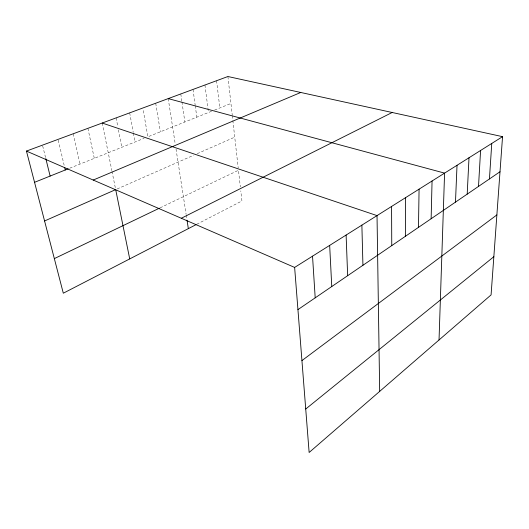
<?xml version="1.0" encoding="UTF-8"?>
<svg xmlns="http://www.w3.org/2000/svg" width="529" height="529" viewBox="0 0 529 529"><rect width="100%" height="100%" fill="white"/><g stroke="black" fill="none" stroke-linecap="round" stroke-linejoin="round"><path stroke-width="0.4" stroke-dasharray="2.65 1.98" d="M196.755 224.289L241.925 200.96L240.788 190.87M160.122 207.844L238.467 170.245L240.345 186.935M117.147 188.972L193.581 155.281M197.211 153.681L234.731 137.137M69.683 168.222L144.067 138.36M211.514 111.282L147.849 136.839L143.002 108.789M214.543 110.065L230.942 103.486M42.684 145.938L45.62 157.827M58.243 140.165L64.34 166.066M73.194 133.777L79.985 164.083M87.907 128.329L94.301 158.336M102.216 123.039L111.85 170.622M112.003 171.396L115.527 188.807M116.135 117.888L117.815 126.629M118.423 129.81L121.789 147.3M129.678 112.869L133.222 132.29M133.368 133.103L134.988 142.003M155.711 103.234L160.386 131.807M168.222 98.606L175.291 144.318M176.018 149.013L186.122 214.344M186.234 215.105L186.955 219.766M180.786 93.957L181.837 101.165M181.95 101.965L184.866 121.981M193.019 89.427L195.148 104.94M195.254 105.754L196.821 117.18M204.941 85.017L208.479 112.498M216.566 80.712L219.846 107.936M227.9 76.52L232.224 114.872M232.31 115.679L232.767 119.68M232.853 120.486L238.202 167.918"/><path stroke-width="0.79" d="M405.366 236.324L405.591 197.641M418.485 227.371L419.074 189.157M431.135 218.742L432.061 180.991M439.03 339.975L444.585 173.115L168.222 98.606M455.476 202.131L457.023 165.293M467.193 194.143L469.011 157.754M478.507 186.426L480.583 150.474M489.437 178.967L491.758 143.452M26.45 151.076L227.9 76.52L502.55 136.661L491.077 294.898L309.134 452.48L294.633 267.423L26.45 151.076L63.308 293.205L196.054 224.653M305.729 409.016L493.841 256.704M301.933 360.593L496.876 214.913M297.939 309.617L500.004 171.753M294.633 267.423L502.55 136.661M181.315 218.259L392.161 112.492M54.335 258.608L159.408 208.181M44.575 220.963L115.692 189.613L129.717 258.906M93.23 180.045L300.75 92.469M34.55 182.32L68.208 168.811M102.216 123.039L377.025 215.607L379.677 391.381M45.818 158.621L50.129 176.071M64.71 167.64L65.265 169.994M187.081 220.573L188.331 228.64M312.527 256.168L315.198 297.84M329.666 245.39L331.762 286.539M346.105 235.048L347.659 275.695M361.876 225.129L362.934 265.274M391.579 206.449L391.758 245.608"/></g></svg>
